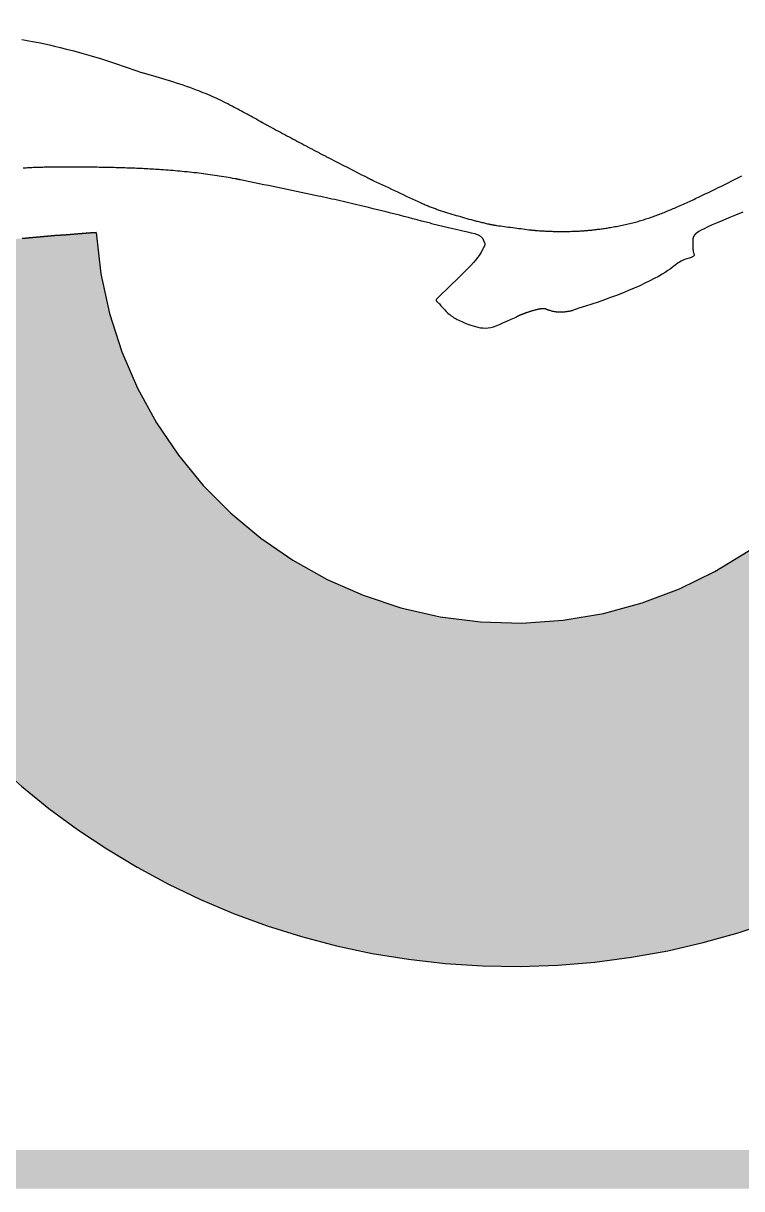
# Model space of a CAD drawing. Extents: x -2384 to 29887, y -2542 to 22350.
# Drawn here: x 6107.3 to 6116.9, y 2272.08 to 2287.65 of the extents above; entities that cross this region are included whole.
import ezdxf

# ---------------------------------------------------------------- set-up
doc = ezdxf.new("R2010")
doc.units = 0
doc.header["$LTSCALE"] = 63.5
doc.header["$MEASUREMENT"] = 0
doc.linetypes.add('PHANTOM', pattern=[2.5, 1.25, -0.25, 0.25, -0.25, 0.25, -0.25])
doc.layers.get('0').update_dxf_attribs({"linetype": 'CONTINUOUS'})
doc.layers.add('weld controller', color=1, linetype='PHANTOM')

# ---------------------------------------------------------------- blocks, each defined once
blk = doc.blocks.new('A$C53227E15')
at = {"layer": 'weld controller', "ltscale": 0.5}
h = blk.add_hatch(color=256, dxfattribs=at)
h.paths.add_polyline_path([(-251.4088231269106, 27.64731021690068), (-251.4079806753825, 52.21855713883906), (-223.2969837756377, 52.21759332319016), (-223.2978262271654, 27.64634640125178)], flags=16)
h.paths.add_polyline_path([(-251.9677487614354, 27.12982207296), (-251.9668708233226, 52.73608360829303), (-222.7794587256503, 52.73508288659559), (-222.7803366637636, 27.12882135126301)])
h = blk.add_hatch(color=256, dxfattribs=at)
edge = h.paths.add_edge_path()
edge.add_line((-242.7347371748674, 39.90948002423647), (-242.8122636248204, 39.90554565722141))
edge.add_line((-242.8122636248208, 39.90554565722096), (-242.9803388369419, 39.89403008829413))
edge.add_line((-242.9803388369419, 39.89403008829413), (-243.1355241842034, 39.88160920804285))
edge.add_line((-243.1355241842029, 39.88160920804285), (-243.2861370911392, 39.86904900812351))
edge.add_line((-243.2861370911396, 39.86904900812306), (-243.4342698143296, 39.8564777038664))
edge.add_line((-243.4342698143291, 39.8564777038664), (-243.5804583177105, 39.84386406657813))
edge.add_line((-243.580458317711, 39.84386406657813), (-243.7252385667121, 39.83117686727383))
edge.add_line((-243.7252385667116, 39.83117686727383), (-243.8691465264246, 39.81838487714276))
edge.add_line((-243.8691465264246, 39.81838487714231), (-244.0127181598887, 39.80545686762207))
edge.add_line((-244.0127181598887, 39.80545686762207), (-244.1564894321996, 39.79236160970413))
edge.add_line((-244.1564894322, 39.79236160970459), (-244.3009963084428, 39.77906787467737))
edge.add_line((-244.3009963084423, 39.77906787467737), (-244.4467616426937, 39.76555062643001))
edge.add_line((-244.4467616426941, 39.76555062643001), (-244.5942558483171, 39.75180959968429))
edge.add_line((-244.5942558483171, 39.75180959968429), (-244.7439362284344, 39.73785072186547))
edge.add_line((-244.743936228434, 39.73785072186547), (-244.8962600861651, 39.72367992039972))
edge.add_line((-244.8962600861655, 39.72367992039972), (-245.0516847246345, 39.70930312271685))
edge.add_line((-245.0516847246345, 39.70930312271685), (-245.2106674473257, 39.69472625624849))
edge.add_line((-245.2106674473257, 39.69472625624849), (-245.3736655560124, 39.67995524840171))
edge.add_line((-245.3736655560124, 39.67995524840171), (-245.5411363555791, 39.66499602658405))
edge.add_line((-245.5411363555791, 39.66499602658405), (-245.713410199784, 39.64997532047573))
edge.add_line((-245.713410199784, 39.64997532047573), (-245.8903096501858, 39.63550306837578))
edge.add_line((-245.8903096501858, 39.63550306837578), (-246.0715303192223, 39.62231001085729))
edge.add_line((-246.0715303192223, 39.62231001085729), (-246.2567678199944, 39.61112688845196))
edge.add_line((-246.2567678199944, 39.61112688845196), (-246.4457177652139, 39.60268444171106))
edge.add_line((-246.4457177652139, 39.60268444171152), (-246.638075767743, 39.59771341118267))
edge.add_line((-246.638075767743, 39.59771341118267), (-246.8335374403555, 39.59694453740531))
edge.add_line((-246.8335374403555, 39.59694453740531), (-247.0317983958921, 39.6011085609307))
edge.add_line((-247.0317983958921, 39.6011085609307), (-247.2333543939917, 39.61104368493261))
edge.add_line((-247.2333543939917, 39.61104368493261), (-247.3151379097912, 39.61770028305318))
edge.add_arc((-237.161026686992, 40.27496437414993), 10.17536096708216, 183.7035241503204, 357.3049574420958)
edge.add_line((-226.9969202079583, 39.79651866847735), (-227.2194862130577, 39.78617063172442))
edge.add_line((-227.2194862130582, 39.78617063172487), (-227.4282184703275, 39.78067784507357))
edge.add_line((-227.428218470327, 39.78067784507311), (-227.6046748382309, 39.77989782707391))
edge.add_line((-227.6046748382309, 39.77989782707391), (-227.7582897669836, 39.78239199540167))
edge.add_line((-227.7582897669836, 39.78239199540167), (-227.8984977068926, 39.78672176772216))
edge.add_line((-227.8984977068931, 39.7867217677217), (-228.0331662207122, 39.79169659094441))
edge.add_line((-228.0331662207118, 39.79169659094441), (-228.1638953216852, 39.79711802893507))
edge.add_line((-228.1638953216852, 39.79711802893462), (-228.2907181357664, 39.80303567480587))
edge.add_line((-228.2907181357659, 39.80303567480587), (-228.4136677882107, 39.80949912165033))
edge.add_line((-228.4136677882107, 39.80949912165033), (-228.5327774050884, 39.81655796258019))
edge.add_line((-228.5327774050884, 39.81655796258065), (-228.6480801120156, 39.82426179068989))
edge.add_line((-228.648080112016, 39.82426179068989), (-228.7596090347179, 39.83266019909934))
edge.add_line((-228.7596090347179, 39.83266019909934), (-228.8673972989882, 39.84180278090025))
edge.add_line((-228.8673972989882, 39.84180278090071), (-228.9715607818425, 39.85171432726884))
edge.add_line((-228.9715607818425, 39.85171432726884), (-229.0725463655585, 39.86232042158645))
edge.add_line((-229.0725463655581, 39.86232042158645), (-229.1708836836979, 39.87352184532983))
edge.add_line((-229.1708836836983, 39.87352184532983), (-229.267102369829, 39.88521937993301))
edge.add_line((-229.267102369829, 39.88521937993255), (-229.3617320574181, 39.8973138068759))
edge.add_line((-229.3617320574176, 39.8973138068759), (-229.4553023802796, 39.90970590760116))
edge.add_line((-229.45530238028, 39.90970590760162), (-229.5483429718497, 39.92229646356418))
edge.add_line((-229.5483429718497, 39.92229646356418), (-229.6413834655118, 39.93498625621987))
edge.add_line((-229.6413834655118, 39.93498625621987), (-229.7349203983472, 39.94769811703873))
edge.add_line((-229.7349203983472, 39.94769811703873), (-229.8293179201082, 39.9604430774707))
edge.add_line((-229.8293179201082, 39.96044307747025), (-229.9249070837427, 39.97325421895675))
edge.add_line((-229.9249070837423, 39.97325421895721), (-230.0220189425713, 39.98616462302925))
edge.add_line((-230.0220189425718, 39.98616462302925), (-230.1209845500603, 39.99920737098091))
edge.add_line((-230.1209845500598, 39.99920737098091), (-230.2221349580745, 40.01241554437911))
edge.add_line((-230.222134958075, 40.01241554437956), (-230.3258012213682, 40.02582222481988))
edge.add_line((-230.3258012213682, 40.02582222481988), (-230.432314391659, 40.03946049352635))
edge.add_line((-230.432314391659, 40.03946049352635), (-230.5418841463893, 40.05330554422835))
edge.add_line((-230.5418841463888, 40.05330554422881), (-230.6542346577157, 40.06710101912631))
edge.add_line((-230.6542346577157, 40.06710101912586), (-230.7689687216839, 40.08053267267587))
edge.add_line((-230.7689687216839, 40.08053267267587), (-230.8856891342994, 40.09328625927174))
edge.add_line((-230.8856891342994, 40.09328625927219), (-231.003998691559, 40.10504753332498))
edge.add_line((-231.003998691559, 40.10504753332498), (-231.1235001894406, 40.11550224926077))
edge.add_line((-231.1235001894411, 40.11550224926077), (-231.2437964240044, 40.12433616148428))
edge.add_line((-231.2437964240044, 40.12433616148428), (-231.3644901912567, 40.13123502440931))
edge.add_line((-231.3644901912567, 40.13123502440931), (-231.4855152888781, 40.13573571796042))
edge.add_line((-231.4855152888781, 40.13573571796042), (-231.5770622155724, 40.13651512505021))
edge.add_arc((-237.1610266869934, 40.27496437415084), 5.585680568442172, 183.7516793007172, 358.5796949843318, ccw=False)
for p, q in [((-243.7304930408263, 42.48881473089205), (-243.6822920571567, 42.48153009657017)), ((-243.6822920571567, 42.48153009657017), (-243.6342687293472, 42.47359907904502)), ((-243.6342687293472, 42.47359907904502), (-243.5854756842655, 42.46482920932385)), ((-243.5854756842655, 42.46482920932385), (-243.534827389743, 42.45501321087113)), ((-243.534827389743, 42.45501321087113), (-243.4812383136059, 42.44394380714903)), ((-243.4812383136059, 42.44394380714903), (-243.423622923684, 42.43141372163109)), ((-243.423622923684, 42.43141372163109), (-243.3608956878088, 42.41721567777313)), ((-243.3608956878088, 42.41721567777313), (-243.2919710738051, 42.40114239904142)), ((-243.2919710738051, 42.40114239904142), (-243.2157635495059, 42.38298660890359)), ((-243.2157635495059, 42.38298660890359), (-243.1309996649425, 42.36235701645001)), ((-243.1309996649425, 42.36235701645001), (-243.0356542989566, 42.33812627326733)), ((-243.0356542989566, 42.33812627326733), (-242.9275144125922, 42.30898301657271)), ((-242.9275144125922, 42.30898301657271), (-242.8043669668978, 42.27361588357917)), ((-242.8043669668978, 42.27361588357917), (-242.6639989229152, 42.23071351150202)), ((-242.6639989229152, 42.23071351150202), (-242.5041972416921, 42.17896453755566)), ((-242.5041972416921, 42.17896453755566), (-242.3227488842704, 42.11705759895631)), ((-242.3227488842704, 42.11705759895631), (-242.1174408116976, 42.04368133291928)), ((-234.4397599839449, 40.04047074826849), (-234.5062893609329, 40.01132097602795)), ((-234.3648627616426, 40.07231990589389), (-234.4397599839449, 40.04047074826849)), ((-234.2822988588878, 40.10663880382708), (-234.3648627616426, 40.07231990589389)), ((-234.1927694405231, 40.14319779699554), (-234.2822988588878, 40.10663880382708)), ((-234.0969756714057, 40.18176724032492), (-234.1927694405231, 40.14319779699554)), ((-243.1355241842029, 39.88160920804285), (-243.2861370911396, 39.86904900812306)), ((-243.2861370911596, 39.86904900814125), (-243.1355241842402, 39.88160920803966)), ((-242.9803388369419, 39.89403008829413), (-243.1355241842029, 39.88160920804285)), ((-243.1355241842402, 39.88160920803966), (-242.9803388369196, 39.89403008829777)), ((-242.8122636248208, 39.90554565722096), (-242.9803388369419, 39.89403008829413)), ((-242.9803388369196, 39.89403008829777), (-242.8122636248449, 39.90554565722096)), ((-242.7347371748674, 39.90948002423647), (-242.8122636248208, 39.90554565722096)), ((-242.8122636248449, 39.90554565722096), (-242.7347371748674, 39.90948002423647)), ((-238.2691801382607, 40.03362362076768), (-238.2538584543863, 40.02995769142399)), ((-238.2538584543863, 40.02995769142399), (-238.0848139725549, 39.98974612082884)), ((-238.0848139725549, 39.98974612082884), (-237.9689742387673, 39.96244737419147)), ((-237.9689742387673, 39.96244737419147), (-237.8912695817526, 39.94440394594403)), ((-237.8912695817526, 39.94440394594403), (-237.836630330246, 39.93195833051641)), ((-237.836630330246, 39.93195833051641), (-237.7923544893956, 39.92201086748173)), ((-237.7923544893956, 39.92201086748173), (-237.7552107700039, 39.91369327696475)), ((-237.7552107700039, 39.91369327696475), (-237.7243355592982, 39.90669512423528)), ((-237.7243355592982, 39.90669512423528), (-237.6988652445025, 39.90070597456224)), ((-237.6988652445025, 39.90070597456224), (-237.6779362128414, 39.89541539320862)), ((-237.6779362128414, 39.89541539320862), (-237.6606848515321, 39.89051294544288)), ((-237.6606848515321, 39.89051294544288), (-237.6462475478074, 39.88568819653528)), ((-237.6462475478074, 39.88568819653528), (-237.6337606888837, 39.88063071174929)), ((-237.6337606888837, 39.88063071174929), (-237.6225013621643, 39.87510281230925)), ((-234.7044850879165, 39.9090222768732), (-234.7044267335077, 39.90903366359316)), ((-234.7044267335077, 39.90903366359316), (-234.7040896705935, 39.90909204898071)), ((-234.7040896705935, 39.90909204898071), (-234.7036434790075, 39.9091661394109)), ((-234.7032594680941, 39.90940512046609), (-234.7036434790075, 39.9091661394109)), ((-234.7029677826258, 39.90958383769976), (-234.7032594680941, 39.90940512046609)), ((-234.7027518211885, 39.90970994320514), (-234.7029677826258, 39.90958383769976)), ((-234.7025949823637, 39.90979108907914), (-234.7027518211885, 39.90970994320514)), ((-234.7024806647405, 39.90983492741179), (-234.7025949823637, 39.90979108907914)), ((-234.7023922668964, 39.90984911029909), (-234.7024806647405, 39.90983492741179)), ((-234.702313187423, 39.90984128983473), (-234.7023922668964, 39.90984911029909)), ((-234.7022777193656, 39.90983218417387), (-234.702313187423, 39.90984128983473)), ((-234.6820053365132, 39.92340515774913), (-234.7022777193656, 39.90983218417387)), ((-234.6508217990049, 39.94150413058651), (-234.6820053365132, 39.92340515774913)), ((-234.6117102980088, 39.9619306315094), (-234.6508217990049, 39.94150413058651)), ((-234.5637497277598, 39.98510023423614), (-234.6117102980088, 39.9619306315094)), ((-234.5062893609329, 40.01132097602795), (-234.5637497277598, 39.98510023423614)), ((-243.580458317711, 39.84386406657813), (-243.7252385667116, 39.83117686727383)), ((-243.725238567114, 39.83117686722062), (-243.5804583180102, 39.84386406653084)), ((-243.4342698143291, 39.8564777038664), (-243.580458317711, 39.84386406657813)), ((-243.5804583180102, 39.84386406653084), (-243.4342698142186, 39.85647770390506)), ((-243.2861370911396, 39.86904900812306), (-243.4342698143291, 39.8564777038664)), ((-243.4342698142186, 39.85647770390506), (-243.2861370911596, 39.86904900814125)), ((-237.6225013621643, 39.87510281230925), (-237.6123094557697, 39.86915784326766)), ((-237.6123094557697, 39.86915784326766), (-237.6031655579882, 39.86292190562926)), ((-237.6031655579882, 39.86292190562926), (-237.5950502571191, 39.85652110039746)), ((-237.5950502571191, 39.85652110039746), (-237.5879441414536, 39.85008152857927)), ((-237.5879441414536, 39.85008152857927), (-237.5818277992853, 39.8437292911849)), ((-237.5818277992853, 39.8437292911849), (-237.5766818189104, 39.83759048921502)), ((-237.5766818189104, 39.83759048921502), (-237.5724867886229, 39.83179122367801)), ((-237.5724867886229, 39.83179122367801), (-237.5692006560521, 39.82642849464082)), ((-237.5692006560521, 39.82642849464082), (-237.5666908061617, 39.82148289842144)), ((-237.5666908061617, 39.82148289842144), (-237.564801983257, 39.81690593039775)), ((-237.564801983257, 39.81690593039775), (-237.563378931638, 39.8126490859463)), ((-237.563378931638, 39.8126490859463), (-237.5622663956065, 39.80866386044727)), ((-237.5622663956065, 39.80866386044727), (-237.5613091194637, 39.80490174927627)), ((-237.5613091194637, 39.80490174927627), (-237.5603518475127, 39.80131424781666)), ((-237.5603518475127, 39.80131424781666), (-237.5592393240495, 39.79785285144317)), ((-237.5592393240495, 39.79785285144317), (-237.5578551071885, 39.7944722895686)), ((-237.5578551071885, 39.7944722895686), (-237.5562380102529, 39.79114022774411)), ((-237.5562380102529, 39.79114022774411), (-237.5544656603806, 39.78782756556166)), ((-237.5544656603806, 39.78782756556166), (-237.5526156847041, 39.78450520260412)), ((-237.5526156847041, 39.78450520260412), (-237.5507657103572, 39.78114403846166)), ((-237.5492408834971, 39.72836023025957), (-237.5515973652309, 39.72312382439168)), ((-237.5507657103572, 39.78114403846166), (-237.5489933644744, 39.77771497271897)), ((-237.5474084135835, 39.73303404562648), (-237.5492408834971, 39.72836023025957)), ((-237.5489933644744, 39.77771497271897), (-237.5473762741904, 39.77418890496529)), ((-237.5459932018589, 39.73742657543653), (-237.5474084135835, 39.73303404562648)), ((-237.5473762741904, 39.77418890496529), (-237.5459920666417, 39.77053673478531)), ((-237.5449062870625, 39.74176900667499), (-237.5459932018589, 39.73742657543653)), ((-237.5459920666417, 39.77053673478531), (-237.5449054309929, 39.7667374456305)), ((-237.5441298774767, 39.74609205452316), (-237.5449062870625, 39.74176900667499)), ((-237.5449054309929, 39.7667374456305), (-237.544129304546, 39.76280235641934)), ((-237.5436639737677, 39.75037631619989), (-237.5441298774767, 39.74609205452316)), ((-237.544129304546, 39.76280235641934), (-237.543663686637, 39.75875086992573)), ((-237.5435085765985, 39.75460238892629), (-237.5436639737677, 39.75037631619989)), ((-237.543663686637, 39.75875086992573), (-237.5435085765985, 39.75460238892629)), ((-237.6404067671001, 39.57631404230506), (-237.6649920803111, 39.54514645122617)), ((-237.6206249077941, 39.60343681042832), (-237.6404067671001, 39.57631404230506)), ((-237.6049187183457, 39.62687363615896), (-237.6206249077941, 39.60343681042832)), ((-237.5925604147051, 39.64698340005634), (-237.6049187183457, 39.62687363615896)), ((-237.5828222128207, 39.66412498268301), (-237.5925604147051, 39.64698340005634)), ((-237.5749763286472, 39.67865726459559), (-237.5828222128207, 39.66412498268301)), ((-237.5683984832017, 39.69092619709045), (-237.5749763286472, 39.67865726459559)), ((-237.5628784177761, 39.70122601437333), (-237.5683984832017, 39.69092619709045)), ((-237.5583093787309, 39.70983802138835), (-237.5628784177761, 39.70122601437333)), ((-237.5545846124323, 39.7170435230837), (-237.5583093787309, 39.70983802138835)), ((-237.5515973652309, 39.72312382439168), (-237.5545846124323, 39.7170435230837)), ((-234.8131107941954, 39.56974863374444), (-234.8287826332889, 39.5647050981438)), ((-234.798968161891, 39.57408264267178), (-234.8131107941954, 39.56974863374444)), ((-234.7864296546022, 39.57791003109787), (-234.798968161891, 39.57408264267178)), ((-234.7755318962709, 39.58146135190555), (-234.7864296546022, 39.57791003109787)), ((-234.7663115108426, 39.58496715798083), (-234.7755318962709, 39.58146135190555)), ((-234.7588051222629, 39.58865800221065), (-234.7663115108426, 39.58496715798083)), ((-234.7611007001251, 39.67384981416171), (-234.7601206569834, 39.66398386043284)), ((-234.7601206569834, 39.66398386043284), (-234.7580802078965, 39.65408621224378)), ((-234.7530493544709, 39.59276443747467), (-234.7588051222629, 39.58865800221065)), ((-234.7580802078965, 39.65408621224378), (-234.7553966240844, 39.64431957590023)), ((-234.7553966240844, 39.64431957590023), (-234.7524871767746, 39.63484665771375)), ((-234.7490808314187, 39.59751701666391), (-234.7530493544709, 39.59276443747467)), ((-234.7524871767746, 39.63484665771375), (-234.7497691371909, 39.6258301639873)), ((-234.7497691371909, 39.6258301639873), (-234.7476597765572, 39.6174328010311)), ((-234.7469361770459, 39.60314629266122), (-234.7490808314187, 39.59751701666391)), ((-234.7476597765572, 39.6174328010311), (-234.7465763661003, 39.60981727515491)), ((-234.7465763661003, 39.60981727515491), (-234.7469361770459, 39.60314629266122)), ((-237.7744034394286, 39.42411249264842), (-237.8223783976409, 39.37546271014526)), ((-237.7314842046494, 39.46924127796001), (-237.7744034394286, 39.42411249264842)), ((-237.6951086314784, 39.50957515662958), (-237.7314842046494, 39.46924127796001)), ((-237.6649920803111, 39.54514645122617), (-237.6951086314784, 39.50957515662958)), ((-235.0675767602129, 39.42198947363022), (-235.0978997323073, 39.40063820326486)), ((-235.0414620947504, 39.44148614285996), (-235.0675767602129, 39.42198947363022)), ((-235.0186013514212, 39.45924822035795), (-235.0414620947504, 39.44148614285996)), ((-234.9980401457324, 39.4753957155317), (-235.0186013514212, 39.45924822035795)), ((-234.9788240931889, 39.49004863778555), (-234.9980401457324, 39.4753957155317)), ((-234.9599988092978, 39.50332699652608), (-234.9788240931889, 39.49004863778555)), ((-234.940813371913, 39.51534157835749), (-234.9599988092978, 39.50332699652608)), ((-234.9213307083019, 39.52616627867428), (-234.940813371913, 39.51534157835749)), ((-234.9018172080723, 39.53586577006263), (-234.9213307083019, 39.52616627867428)), ((-234.8825392608428, 39.54450472511462), (-234.9018172080723, 39.53586577006263)), ((-234.8637632562259, 39.55214781641826), (-234.8825392608428, 39.54450472511462)), ((-234.8457555838377, 39.5588597165638), (-234.8637632562259, 39.55214781641826)), ((-234.8287826332889, 39.5647050981438), (-234.8457555838377, 39.5588597165638)), ((-237.9257711538926, 39.27400202331637), (-237.9773267866917, 39.22439205387445)), ((-237.873477996669, 39.32489239788674), (-237.9257711538926, 39.27400202331637)), ((-237.8223783976409, 39.37546271014526), (-237.873477996669, 39.32489239788674)), ((-235.3386139663062, 39.26413679811185), (-235.4040488051951, 39.23225434705955)), ((-235.2781612855401, 39.29496078688589), (-235.3386139663062, 39.26413679811185)), ((-235.2233871968901, 39.32434092435869), (-235.2781612855401, 39.29496078688589)), ((-235.174988134358, 39.35189182149861), (-235.2233871968901, 39.32434092435869)), ((-235.133385395523, 39.37731232235819), (-235.174988134358, 39.35189182149861)), ((-235.0978997323073, 39.40063820326486), (-235.133385395523, 39.37731232235819)), ((-238.0705011485379, 39.13541520014269), (-238.1082577123489, 39.09924925073801)), ((-238.0262138124463, 39.17766295700267), (-238.0705011485379, 39.13541520014269)), ((-237.9773267866917, 39.22439205387445), (-238.0262138124463, 39.17766295700267)), ((-235.7016810620039, 39.10184770057958), (-235.7816748723162, 39.07038131750414)), ((-235.6232819306065, 39.13411011048947), (-235.7016810620039, 39.10184770057958)), ((-235.5470792213428, 39.16685561422128), (-235.6232819306065, 39.13411011048947)), ((-235.4737693682055, 39.19969882275427), (-235.5470792213428, 39.16685561422128)), ((-235.4040488051951, 39.23225434705955), (-235.4737693682055, 39.19969882275427)), ((-238.1923429230319, 39.01170766301266), (-238.194662277715, 39.00636290676675)), ((-238.194662277715, 39.00636290676675), (-238.1944586196323, 39.0027640999333)), ((-238.1944586196323, 39.0027640999333), (-238.1927217558091, 38.99992185492783)), ((-238.1927217558091, 38.99992185492783), (-238.1902619711705, 38.99698258108128)), ((-238.186510748561, 39.01978775625048), (-238.1923429230319, 39.01170766301266)), ((-238.1902619711705, 38.99698258108128), (-238.1871714622798, 38.99363587533298)), ((-238.1871714622798, 38.99363587533298), (-238.1833629035918, 38.98970713153903)), ((-238.1761759472811, 39.03159257406151), (-238.186510748561, 39.01978775625048)), ((-238.1833629035918, 38.98970713153903), (-238.1787489695735, 38.98502174354962)), ((-238.1787489695735, 38.98502174354962), (-238.1732423346875, 38.97940510521494)), ((-238.1603487121656, 39.04811150402611), (-238.1761759472811, 39.03159257406151)), ((-238.1732423346875, 38.97940510521494), (-238.1667556733955, 38.97268261038425)), ((-238.1667556733955, 38.97268261038425), (-238.1592016601612, 38.96467965291549)), ((-238.1380392361953, 39.07033393372467), (-238.1603487121656, 39.04811150402611)), ((-238.1592016601612, 38.96467965291549), (-238.1504929694474, 38.95522162665384)), ((-238.1504929694474, 38.95522162665384), (-238.1405827041972, 38.94421314501733)), ((-238.1082577123489, 39.09924925073801), (-238.1380392361953, 39.07033393372467)), ((-236.1140842086265, 38.95221367184286), (-236.1996536199022, 38.92434949662584)), ((-236.0293733389158, 38.98069959444638), (-236.1140842086265, 38.95221367184286)), ((-235.9456493000844, 39.00985661152845), (-236.0293733389158, 38.98069959444638)), ((-235.8630403814459, 39.03973407018429), (-235.9456493000844, 39.00985661152845)), ((-235.7816748723162, 39.07038131750414), (-235.8630403814459, 39.03973407018429)), ((-238.1405827041972, 38.94421314501733), (-238.1295856812849, 38.93187569968222)), ((-238.1295856812849, 38.93187569968222), (-238.1176571460664, 38.91851000189035)), ((-238.1176571460664, 38.91851000189035), (-238.1049523438951, 38.90441676288356)), ((-238.1049523438951, 38.90441676288356), (-238.0916265201286, 38.88989669389957)), ((-238.0916265201286, 38.88989669389957), (-238.0778349201219, 38.87525050618569)), ((-238.0778349201219, 38.87525050618569), (-238.0637327892259, 38.86077891097875)), ((-238.0637327892259, 38.86077891097875), (-238.0494753728017, 38.84678261951876)), ((-238.0494753728017, 38.84678261951876), (-238.0351774873898, 38.83350090717977)), ((-238.0351774873898, 38.83350090717977), (-238.0207922343038, 38.82092730585418)), ((-238.0207922343038, 38.82092730585418), (-238.006232286044, 38.80899391156026)), ((-238.006232286044, 38.80899391156026), (-237.9914103151114, 38.79763282032354)), ((-237.9914103151114, 38.79763282032354), (-237.9762389940024, 38.78677612816455)), ((-236.2859532834309, 38.89705772169827), (-236.3728549098992, 38.87028899997404)), ((-236.1996536199022, 38.92434949662584), (-236.2859532834309, 38.89705772169827)), ((-237.9762389940024, 38.78677612816455), (-237.9606309952228, 38.77635593110244)), ((-237.9606309952228, 38.77635593110244), (-237.9444989912672, 38.76630432516367)), ((-237.9444989912672, 38.76630432516367), (-237.9277556546422, 38.75655340636604)), ((-237.9277556546422, 38.75655340636604), (-237.9103039533043, 38.74703527040219)), ((-237.9103039533043, 38.74703527040219), (-237.8920080370617, 38.73768201162784)), ((-237.8920080370617, 38.73768201162784), (-237.8727223511778, 38.72842572406807)), ((-237.8727223511778, 38.72842572406807), (-237.8523013409181, 38.719198501748)), ((-237.8523013409181, 38.719198501748), (-237.8305994515513, 38.70993243869725)), ((-237.8305994515513, 38.70993243869725), (-237.8074711283371, 38.7005596289373)), ((-237.8074711283371, 38.7005596289373), (-237.782770816546, 38.69101216649187)), ((-237.782770816546, 38.69101216649187), (-237.756352961439, 38.68122214539017)), ((-237.756352961439, 38.68122214539017), (-237.7281358875648, 38.67121947189753)), ((-237.7281358875648, 38.67121947189753), (-237.6982934365869, 38.66142530123716)), ((-237.6982934365869, 38.66142530123716), (-237.6670633294461, 38.65235860087751)), ((-237.6670633294461, 38.65235860087751), (-237.634683287085, 38.64453833828429)), ((-237.634683287085, 38.64453833828429), (-237.6013910304446, 38.63848348092597)), ((-237.6013910304446, 38.63848348092597), (-237.5674242804716, 38.63471299626508)), ((-237.5674242804716, 38.63471299626508), (-237.533020758106, 38.63374585176916)), ((-237.533020758106, 38.63374585176916), (-237.4984181842901, 38.63610101490258)), ((-237.4984181842901, 38.63610101490258), (-237.4636246320879, 38.64218427713558)), ((-237.4636246320879, 38.64218427713558), (-237.4277295830316, 38.65194872594429)), ((-237.4277295830316, 38.65194872594429), (-237.3895928707843, 38.66523427280072)), ((-237.3895928707843, 38.66523427280072), (-237.3480743290029, 38.68188082917732)), ((-237.3480743290029, 38.68188082917732), (-237.3020337913376, 38.70172830655201)), ((-237.3020337913376, 38.70172830655201), (-237.2503310914517, 38.72461661640045)), ((-237.2503310914517, 38.72461661640045), (-237.1918260630009, 38.75038567019874)), ((-237.1918260630009, 38.75038567019874), (-237.1253785396393, 38.77887537942115)), ((-237.1613755601447, 30.09960341304668), (-237.1613755601447, 30.09960341304668))]:
    blk.add_line(p, q, dxfattribs=at)
for points in [[(-234.7044851504097, 39.90902149957265, 0.2029225120621373), (-234.7044851596961, 39.90902134592625, 0.2934043282267657), (-234.7044850719649, 39.90902127784284, 0.07047125554695198), (-234.7044849649801, 39.9090212833612, 0.08783640710888511), (-234.7044848845499, 39.90902131432313, 0.008820119177993496), (-234.7044847252469, 39.90902141427205, 0.007798816538425002), (-234.7044845489409, 39.90902153323213, 0.008623541654763324), (-234.7044843201156, 39.90902169881792, -0.006617265820141056), (-234.7044840912904, 39.90902186440371, -0.03372908189542068), (-234.7044838927823, 39.90902198495132, -0.05332394874882728), (-234.7044837556828, 39.90902203840596, -0.5800850103452149), (-234.704483702546, 39.90902198519689, -0.1406728496509787), (-234.7044838254269, 39.90902178300121, -0.118967864527188), (-234.7044838930419, 39.90902174532403, -0.09759072833963858), (-234.7044839866917, 39.90902173809991)], [(-234.7044850927141, 39.90902081301238, 0.06480365312820083), (-234.7044848607065, 39.90902086550022, 0.08645662446569621), (-234.7044847058651, 39.90902095506317, 0.07161809335481077), (-234.7044845838236, 39.90902109118269, -0.3834940534614037), (-234.7044844617822, 39.90902122730176, -0.5187949327337131), (-234.7044844025741, 39.9090211599505, -0.09183609965843147), (-234.7044845664, 39.90902079227135, -0.1021180509353706), (-234.7044848017649, 39.90902056634241, 0.05133821066447328), (-234.7044850371294, 39.90902034041346, 0.02056720806224226), (-234.7044852009658, 39.90902013024106, 0.1317188253489425), (-234.7044852158351, 39.90902009062575, 0.3794340490938168), (-234.7044851963815, 39.90902006384067, 0.082956047231102), (-234.7044850632901, 39.90902005694034, 0.1176956928013283), (-234.7044848933915, 39.90902011858225, 0.3437176113971234), (-234.7044848715132, 39.90902018323413, 0.1932204966826328), (-234.70448490533, 39.90902022198043, 0.1349608615055239), (-234.7044849761146, 39.90902023656417), (-234.7044849761146, 39.90902023656417)], [(-234.7044814457404, 39.90902075848453, 0.01413315900383268), (-234.704481342591, 39.90902088089297, 0.01686749200038069), (-234.7044812626773, 39.90902098862534, 0.006550375373412514), (-234.7044812278073, 39.90902104054749, -0.01332772490710579), (-234.7044811929381, 39.90902109246963, -0.7763022814530591), (-234.7044811419164, 39.90902107282682, -0.08151205058866973), (-234.7044812321756, 39.9090207584768, -0.1229230632935374), (-234.7044813346038, 39.90902063358362, 0.142097385607929), (-234.704481437032, 39.90902050868999, 0.02158968022172183), (-234.7044814996211, 39.90902034311921, 0.2014654650026647), (-234.7044814980572, 39.90902032345184, 1.67667869813357), (-234.7044813563998, 39.90902053114087, -0.04048524977085492), (-234.7044812147424, 39.90902073882989, -0.02304972035247666), (-234.7044810359612, 39.90902094037938, -0.1097286474133128), (-234.7044809880945, 39.90902097177559, -0.01799255391641472), (-234.704480949652, 39.90902098476954, -0.005001432573611192), (-234.7044808093956, 39.90902102509654, -0.007749696498495331), (-234.7044806518234, 39.909021066082, -0.3481021260429321), (-234.7044806481308, 39.90902106438398, -0.4160936569221727), (-234.7044806851818, 39.90902095211868, 0.009418977185694365), (-234.7044807222328, 39.90902083985293, 0.003622493701066045), (-234.7044807505658, 39.90902074583028, -0.01265043263005698), (-234.7044807788989, 39.90902065180808, -0.1915196914658296), (-234.7044808704304, 39.90902054235085, 7.207213019899299), (-234.704480961962, 39.90902043289361, 0.002620890097499869), (-234.704480862747, 39.90902050133263, 0.001205250727815413), (-234.7044806481454, 39.90902065180353, 0.001615437564827392), (-234.7044804553739, 39.90902078859563, 0.00246877417822309), (-234.7044803299696, 39.9090208791331, 0.1722223356231322), (-234.7044802820237, 39.90902094929788, -0.2029086824017503), (-234.7044802340783, 39.90902101946313, -0.170146281510185), (-234.7044800194294, 39.90902107060674, -0.6131477089868159), (-234.704479990005, 39.90902099419463, -0.2822396506382521), (-234.7044801272982, 39.90902095350293, 0.09017683288790568), (-234.7044802645914, 39.90902091281077, 0.08245657992436792), (-234.7044803513218, 39.90902084923482, 0.06394263743145727), (-234.7044804345774, 39.90902073880306, 0.1744060537854146), (-234.7044804568291, 39.90902061142606, 0.1178304925314539), (-234.7044803822864, 39.90902043848746, 0.2297853380667339), (-234.7044801350012, 39.90902031052792, 0.2984420204794391), (-234.7044799464402, 39.90902042724565, 0.119913343266838), (-234.7044799202849, 39.90902055775496, -0.1438833110812082), (-234.7044798941297, 39.90902068826426, -0.07067370786841172), (-234.7044798091356, 39.9090208061416, 0.1861484747146533), (-234.7044797241415, 39.90902092401893, 0.0494792516265421), (-234.7044796870864, 39.90902115697145, -0.02244698008821036), (-234.7044796500313, 39.90902138992396, -0.006289268348216906), (-234.7044795956535, 39.90902163868395, -0.01218074619444561), (-234.704479562849, 39.90902176601503, -0.06628896768281019), (-234.7044794447979, 39.90902203845235, -0.7724109516255065), (-234.7044794059357, 39.90902202703001, -0.003481776335654424), (-234.7044794073117, 39.90902199026914, -0.002081094549702481), (-234.7044794102976, 39.90902192879685, -0.004721534918145144), (-234.7044794268627, 39.90902166256546, -0.01271051555809977), (-234.704479436461, 39.90902156393031, -0.122673819957964), (-234.7044794844078, 39.90902143903486, 0.08443283955639969), (-234.7044795323554, 39.90902131413986, 0.004695930768836605), (-234.70447956505, 39.90902114293385, -0.004283510329110184), (-234.7044795977445, 39.90902097172784, -0.0009828799891520787), (-234.7044796334339, 39.90902079496391, -0.001716681038186267), (-234.7044796544137, 39.90902069386948, -0.04658837351780683), (-234.70447966967, 39.90902064475313, 0.03192423179246311), (-234.7044796849264, 39.90902059563678, 0.1057771530684968), (-234.7044796853615, 39.90902057926178, 0.03092573445550837), (-234.7044796718537, 39.90902052546971, 0.2690900858283101), (-234.7044795649163, 39.90902042837342, 0.2614369837743594), (-234.7044794234225, 39.90902047213422, 0.03783450592248683), (-234.7044794047451, 39.90902049505348, 0.01602370770762325), (-234.7044793667601, 39.90902055352581, 0.1852990253631311), (-234.7044793166278, 39.90902083278797, -0.5278638107528526), (-234.704479266496, 39.90902111205014, -0.03815570857015579), (-234.7044792428132, 39.90902112057483, -0.02508703128755301), (-234.7044792054771, 39.90902112888807, -2.18087936497855), (-234.7044793297, 39.90902092260194, 0.2337105622257648), (-234.7044794539233, 39.90902071631581, 0.1647489935636573), (-234.7044793651621, 39.9090203593546, 0.4302128929980031), (-234.7044792055044, 39.90902032898657, 0.02502646606560803), (-234.7044789897091, 39.90902050158638, 0.01228901255285385), (-234.7044785778662, 39.90902088468602, 6.040095165214571e-05), (-234.7044784558257, 39.90902100396579, -0.003019476621889366), (-234.7044783337842, 39.90902112324511, -0.9940148409513062), (-234.7044783335286, 39.90902112298363, -0.0003074017918101824), (-234.7044787565696, 39.90902070506536, -0.01375103348908328), (-234.7044788997018, 39.90902057140511, -0.004479247699217045), (-234.7044793536975, 39.90902017743156, -0.04565781950124054), (-234.7044798063293, 39.90901985802202, -0.07867683412912149), (-234.7044801077268, 39.90901974242342, -0.05860039980712808), (-234.7044804903881, 39.90901970706363, -0.01712739244179306), (-234.7044817988094, 39.90901978458123, -0.00212807611714897), (-234.7044825135058, 39.90901985461824, -0.005048374327650033), (-234.704482814328, 39.90901988846281, -0.04373241086823014), (-234.7044832763222, 39.90901998671234, 0.1131621725802136), (-234.704483738316, 39.90902008496187, 0.03559559911378962), (-234.7044838243478, 39.90902007745945, 0.007773099650930696), (-234.704484213391, 39.90902000919777, 0.02579766703898125), (-234.7044845635428, 39.90901992320505, 0.02724774315865962), (-234.7044848846017, 39.90901980714034, 0.2151555903748157), (-234.7044851178339, 39.90901955455183, 0.2026608060456653), (-234.7044850894708, 39.90901919248654, 0.1807768380320043), (-234.704484890101, 39.90901901225561, 0.1547358789983869), (-234.7044845795372, 39.90901899038863, 0.117469127905914), (-234.7044843232534, 39.90901912076788, 0.2130192625767558), (-234.7044842526429, 39.9090192682379, 0.197150934571817), (-234.7044843178633, 39.90901944019743, 0.1803708006096917), (-234.7044844967077, 39.90901952926652)], [(-234.7044841610509, 39.90902113467155, -0.2734180073354573), (-234.7044841011502, 39.9090212058959, -0.2982296685579374), (-234.7044840172202, 39.9090211851867, -0.1709246362556755), (-234.70448399, 39.90902112266895, -0.19237350112735), (-234.7044840085073, 39.90902106449948, -0.1396908246368576), (-234.7044840673479, 39.9090210238046, 4.173323977449974), (-234.7044841261886, 39.90902098311017, 0.03498265971107364), (-234.7044840694166, 39.90902099489267, 0.01269855981027024), (-234.7044839169803, 39.9090210420427, 0.06234296044662432), (-234.704483786224, 39.90902110518846, -0.06742172492346665), (-234.7044836554678, 39.90902116833422, -0.1260566619413629), (-234.7044835434863, 39.90902117556334, -0.1839394192532441), (-234.7044834767721, 39.9090211346479, -0.2315447166820709), (-234.7044834599292, 39.90902105231044, -0.1814109772667211), (-234.7044835203624, 39.90902096624905, -0.05573471568165372), (-234.7044836075333, 39.90902091994212, 0.05799697193245069), (-234.7044836947043, 39.90902087363474, 0.008304373896206287), (-234.7044837640124, 39.90902082407274, 0.03037045286544762), (-234.7044837818758, 39.90902080908472, 0.7698581811361612), (-234.7044837754838, 39.90902079739044, 0.01787881631897981), (-234.7044834288372, 39.90902089607926, 0.05523082005199503), (-234.7044833198738, 39.90902094519242, -0.117026661386421), (-234.7044832109104, 39.90902099430514, -0.4768364488867188), (-234.7044831506914, 39.90902094364264, -0.1599432145605997), (-234.7044832152769, 39.90902075854501, -0.06387164607590039), (-234.7044832781635, 39.90902069503818, -0.06038418340064201), (-234.7044833591103, 39.9090206462829, -0.1406114785761513), (-234.7044834571761, 39.90902063225303, 0.4124747428853398), (-234.7044835552424, 39.90902061822317, 0.3615512216321266), (-234.704483552649, 39.90902056377627, 0.1594619777018163), (-234.7044834550015, 39.90902050875957, 0.1387338251193125), (-234.7044833007189, 39.90902052095453, 0.4527728107582321), (-234.7044832806605, 39.90902057330686, 0.20715436527269), (-234.7044833309178, 39.90902061376892, 0.1837591087510511), (-234.7044834026965, 39.90902060699091)], [(-234.7044830235072, 39.90902068275818, -0.4310453202682274), (-234.7044829471506, 39.9090207218851, -0.5974854695990035), (-234.704482936339, 39.90902065188175, -0.07919092895199434), (-234.7044829634956, 39.90902063743715, -0.06222723693909175), (-234.7044830017167, 39.90902062943087, -0.06837409234840197), (-234.70448306448, 39.9090206328442, -0.1573690231653317), (-234.7044830888854, 39.9090206462738, -0.5326479243200504), (-234.7044830820514, 39.90902067637126, -0.2294822955957618), (-234.7044830235077, 39.90902067153138)], [(-234.7044824656023, 39.90902131985376, -0.1051130657628392), (-234.7044825519756, 39.90902130445647, -0.1070187386187328), (-234.7044826355818, 39.90902132547262, -0.09366283595243484), (-234.7044827244808, 39.90902139253376, -0.2140396914511934), (-234.704482740181, 39.90902144055008, -0.2535521350426783), (-234.7044827060727, 39.90902149015665, -0.06915169553383921), (-234.7044825091784, 39.90902155842241, -0.05689918065228671), (-234.7044823348533, 39.90902157274604, -0.1063594138588733), (-234.7044822433127, 39.90902154999321, -0.1172840632894155), (-234.7044821699205, 39.90902148953865, -0.2033578931889683), (-234.7044821561467, 39.90902143491667, -0.2748841125059453), (-234.704482228065, 39.90902134791213, 0.1697845156107679), (-234.7044822999824, 39.90902126090805, 0.006223691187011879), (-234.7044823317119, 39.90902117176074, 0.002574982570427795), (-234.7044824045961, 39.90902095498404, 0.02049066573135246), (-234.7044824743398, 39.90902071080609, -0.03772093129390113), (-234.7044825440835, 39.90902046662814, -0.2640840397233125), (-234.7044828334178, 39.9090202225334, -0.4893993963039543), (-234.7044830104423, 39.90902037963724, -0.1627539704146293), (-234.7044829474016, 39.90902053387845, -0.1717119572038139), (-234.7044828099451, 39.9090206125843, -0.08772572772406688), (-234.7044827314285, 39.90902061296947, -0.05599762618787038), (-234.7044826138153, 39.90902057889753, -0.1669732209664329), (-234.7044824917821, 39.90902047083637, 0.4006859885025014), (-234.7044823697488, 39.90902036277521, 0.02773478596813964), (-234.7044823034394, 39.90902036895341, 0.01023574497485956), (-234.7044821256732, 39.90902039925368, 0.01770314935010708), (-234.7044819081116, 39.90902044897985, 0.03423459582382576), (-234.7044817987853, 39.90902048624912, 0.3021665505790425), (-234.7044817200253, 39.90902060466669, 0.2623051096074731), (-234.7044817987767, 39.90902074446285, 0.09656655131687676), (-234.7044818617351, 39.90902076760131, 0.109743528671533), (-234.7044819208131, 39.90902076411385, 0.1646255601198007), (-234.7044819966291, 39.90902071181063, 0.1636714200764039), (-234.7044820254209, 39.90902062378382)], [(-234.7044812713843, 39.90902127209938, -0.4154829703699642), (-234.7044812437971, 39.90902139282389, -0.4154829706389241), (-234.7044811231935, 39.90902136471459, -0.0678404534165196), (-234.7044811135956, 39.90902134315184, -0.06784045563758252), (-234.7044811101196, 39.90902131980738)], [(-234.7044794233516, 39.90902255468518, -0.088603713307869), (-234.704479419865, 39.90902249738383, -0.08860371443054461), (-234.7044794364306, 39.90902244241852, -0.09218310911160248), (-234.7044794727103, 39.90902239502202, -0.09218310944116848), (-234.7044795236025, 39.90902236383454)], [(-234.7044791400594, 39.9090223217213, -0.2609693682309466), (-234.7044790316609, 39.90902252295746, -0.2623425386715463), (-234.70447880445, 39.9090225350169, -0.2878485723067292), (-234.7044787151708, 39.90902238944955, -0.1600299010746607), (-234.7044788088233, 39.90902211401635, -0.2106239705548102), (-234.7044790587624, 39.90902197404876, -0.2932219134092759), (-234.7044792490296, 39.9090220719313, -0.136509327142983), (-234.7044792815091, 39.90902219711415, -0.1358371078225951), (-234.7044792446623, 39.90902232172493)], [(-234.7044784339814, 39.90902251816442, 0.116618016402328), (-234.7044785580383, 39.90902247171607, 0.117262006883019), (-234.7044786475508, 39.90902237503133, 0.1586490250798831), (-234.7044786891329, 39.90902216859286, 0.2230551263417049), (-234.7044786083361, 39.90902203822952, 0.2088168955467391), (-234.7044784682676, 39.90902201486006, 0.174895931916474), (-234.7044783293923, 39.90902210838658, 0.2167261873244438), (-234.7044782918592, 39.90902228893037, 0.2156498693108607), (-234.7044784034747, 39.90902243676965)]]:
    blk.add_lwpolyline(points, format="xyb", dxfattribs=at)
for points in [[(-234.7044787565064, 39.90902254904859), (-234.7044789265201, 39.90902156391257)], [(-234.7044782814364, 39.90902247886561), (-234.7044784383761, 39.90902144601569)]]:
    blk.add_lwpolyline(points, dxfattribs=at)
for centre, radius, start, end in [((-244.1336628510758, 34.44776740386988), 7.858947749514559, 69.61988797786819, 75.13448279610658), ((-242.7073957389903, 38.28696248909137), 3.763382247974509, 61.64748194601031, 69.61988797786819), ((-380.8242043616528, -217.6614778412104), 294.599860241405, 61.55919399711146, 61.64748194612678), ((-230.6712577894009, 59.56848551508801), 20.68153779353159, 241.5591939926344, 241.8924107666868), ((179.4099921080128, 827.3376406124271), 891.1044850073025, 241.8924107671297, 241.9255486177179), ((-193.3698099958019, 128.4332228268172), 98.99832668204265, 241.9255486148043, 242.0249688467491), ((-233.6589953134862, 52.58055938406369), 13.10976513324056, 242.0249688475538, 242.7628888537177), ((-162.8728617199695, 190.09631734389), 167.774759221705, 242.7628888534496, 242.9691610348683), ((-243.3479224280613, 35.46284783087231), 5.319793275736807, 90.68085838096198, 93.89512812617099), ((-243.0755814782838, 12.54581698526954), 28.23844228415863, 89.28589404129156, 90.68085838101408), ((-242.9506432652938, 22.56962585414294), 18.21385482148616, 87.85374801134796, 89.2858940411613), ((-242.7923274588229, 26.79400607490334), 13.98650906508886, 86.21942840615381, 87.85374801132193), ((-242.4697755413072, 31.67528779766371), 9.094581940074901, 83.0169781461695, 86.21942840636349), ((-242.3912057043754, 32.31675915793903), 8.448316727233449, 79.69426388484924, 83.01697814643128), ((-245.4762150300357, 62.93648533890473), 25.0016697771294, 295.6137228980777, 297.0378157678625), ((-241.4075626258227, 37.72631884130396), 2.950054304078991, 78.27292353621597, 79.69426388281009), ((-357.4818496834732, -521.4443478381318), 574.041180649662, 78.17103379013221, 78.27292353770814), ((-237.5906386123224, 43.64934018441636), 3.368362439576117, 242.9691610339825, 244.7203133165418), ((-172.1972641262073, 182.1171316848408), 156.5010588492141, 244.7203133172061, 244.9772097907004), ((-243.8210172973963, 21.24861316327224), 19.57347668561017, 76.3870357059636, 78.17103379015771), ((-238.3930038219241, 48.16176541687628), 8.616791694180307, 293.2463918711302, 295.6137228984742), ((-250.9970023210044, -8.384015065533276), 50.06261273118629, 75.27155791059621, 76.38703570580553), ((-237.5482172493821, 42.1169759876293), 1.999309120122463, 244.9772097904911, 251.5630867297433), ((-235.4886463875882, 48.29498249982498), 8.511574209895807, 251.5630867301305, 254.7536373624915), ((-237.401710056984, 45.85406601127897), 6.105190636089517, 290.4338766321469, 293.2463918707094), ((-237.161026686992, 40.27496437414993), 5.585680568442897, 183.7516793007267, 358.5796949843345), ((-237.1610266869934, 40.27496437415039), 5.585680568442088, 183.7516793007007, 358.5796949843345), ((-237.1610266869934, 40.27496437415039), 5.58568056844205, 183.7516793007007, 358.5796949843345), ((-236.0890642596023, 46.205564138932), 6.337873314349705, 255.0233199455333, 257.1969825445958), ((-236.4454472834186, 43.49407577047805), 3.563517697088999, 279.3915786532885, 284.6058247313017), ((-236.2662579436337, 42.8064438866104), 2.852921871598864, 284.6058247314913, 290.4338766322049), ((-237.2087430240726, 41.2784807347889), 1.285167959098104, 257.1969825449122, 262.0251956147472), ((-233.3061978429578, 69.13541187326928), 29.41412939290648, 262.0251956147472, 262.8755317789572), ((-236.6536074331548, 42.35405346780999), 2.424384877513115, 262.8755317779327, 265.8377172559747), ((-236.5178171363432, 44.21998142385701), 4.295247283428091, 265.8377172573595, 269.1558246785391), ((-236.5123422693769, 44.59154413132183), 4.666850323979276, 269.1558246777055, 272.3390527615646), ((-236.4482644838399, 43.02281215818402), 3.096810207885376, 272.3390527623206, 276.1992653309449), ((-236.6027774045833, 44.44529764510435), 4.527662821950049, 276.1992653305794, 279.3915786534727), ((-234.6719038207948, 39.83070491222043), 0.08266978676128699, 131.7630706495341, 146.195903252278), ((-234.6248067482043, 39.77796132549338), 0.1533806076264084, 121.2974568045097, 131.7630706427248), ((-237.161026686992, 40.27496437414993), 10.1753609670821, 183.7035241503397, 357.3049574421052), ((-237.161026686992, 40.27496437414993), 10.17536096708207, 183.7035241503397, 357.3049574421052), ((-237.161026686992, 40.27496437415039), 10.17536096708213, 183.7035241503397, 357.3049574421052), ((-234.2251911366657, 39.7503506772), 0.5401354676403787, 177.6039067102889, 182.1695613822777), ((-233.8447347278498, 39.7647639249908), 0.9208647950117216, 182.1695613848332, 185.6658634570971), ((-232.2204793725232, 39.66646529064428), 2.546601519027218, 176.2924426885229, 177.6039067112016), ((-234.6973314011807, 39.82696419211334), 0.06455480930607689, 168.0484463296849, 176.2924426894363), ((-234.7275709046335, 39.83336507763079), 0.03364528157604397, 151.3253138566986, 168.0484463367702), ((-234.4453400497223, 39.67901022632577), 0.3553278511772622, 146.1959032448131, 151.3253138473412), ((-236.5687011293712, 37.72569328776035), 1.191252390259013, 115.7469957675261, 117.8594571134332), ((-236.9690215517539, 38.55575464505318), 0.2697002770023281, 111.3064733615869, 115.7469957661976), ((-235.5683040619615, 34.96429905950436), 4.124640316637231, 110.5747483008344, 111.3064733632611), ((-236.1331569042704, 36.46907903823512), 2.517337757112986, 109.6381095724277, 110.5747483009503), ((-236.5346230273149, 37.59415830251373), 1.322775745804229, 104.0342790215979, 109.6381095720158), ((-236.7344457425829, 38.39356564881382), 0.498772576601797, 94.90232986322087, 104.0342790214335), ((-236.7548388522118, 38.63132737468322), 0.2601378825426003, 89.99803555295172, 94.90232986322087), ((-236.7548358999084, 38.71743537561679), 0.1740298815584247, 84.00106270870104, 89.99803555243061), ((-236.7421689996172, 38.837974387945), 0.05282714290930752, 67.79820597628607, 84.00106271278966), ((-236.5053269057435, 39.41828628117855), 0.5739551724591875, 247.7982059710267, 252.6989888086414), ((-236.534065827359, 39.32602196210382), 0.4773185842022796, 252.6989888097543, 269.9980355525088), ((-236.5340611837773, 39.46145851721485), 0.6127551393928999, 269.9980355531602, 285.253154255942)]:
    blk.add_arc(centre, radius, start, end, dxfattribs=at)
for points in [[(-234.7044848715173, 39.90902018323368), (-234.7044852009694, 39.90902013024061), (-234.7044848713454, 39.90902014714766)], [(-234.7044848846826, 39.90902020587373), (-234.7044852009694, 39.90902013024061), (-234.7044848715173, 39.90902018323368)], [(-234.7044849053341, 39.90902022197997), (-234.7044852009694, 39.90902013024061), (-234.7044848846826, 39.90902020587373)], [(-234.7044849397421, 39.90902023404851), (-234.7044852009694, 39.90902013024061), (-234.7044849053341, 39.90902022197997)], [(-234.7044851212127, 39.90902023701165), (-234.7044852009694, 39.90902013024061), (-234.7044849397421, 39.90902023404851)], [(-234.7044851963856, 39.90902006384022), (-234.7044851301262, 39.90902005486987), (-234.7044850632938, 39.90902005693988)], [(-234.704485211194, 39.90902007354225), (-234.7044851963856, 39.90902006384022), (-234.7044850632938, 39.90902005693988)], [(-234.7044849747172, 39.90902007776276), (-234.704485211194, 39.90902007354225), (-234.7044850632938, 39.90902005693988)], [(-234.7044852158392, 39.90902009062529), (-234.704485211194, 39.90902007354225), (-234.7044849747172, 39.90902007776276)], [(-234.7044852110134, 39.90902011141225), (-234.7044852158392, 39.90902009062529), (-234.7044849747172, 39.90902007776276)], [(-234.7044848933956, 39.90902011858179), (-234.7044852110134, 39.90902011141225), (-234.7044849747172, 39.90902007776276)], [(-234.7044852009694, 39.90902013024061), (-234.7044852110134, 39.90902011141225), (-234.7044848933956, 39.90902011858179)], [(-234.7044848713454, 39.90902014714766), (-234.7044852009694, 39.90902013024061), (-234.7044848933956, 39.90902011858179)], [(-234.7044847058692, 39.90902095506272), (-234.7044850927182, 39.90902081301192), (-234.7044847794182, 39.90902090358759)], [(-234.7044848607102, 39.90902086549977), (-234.7044850927182, 39.90902081301192), (-234.7044849750137, 39.90902083173842)], [(-234.7044847794182, 39.90902090358759), (-234.7044850927182, 39.90902081301192), (-234.7044848607102, 39.90902086549977)], [(-234.7044850371335, 39.90902034041301), (-234.7044851212127, 39.90902023701165), (-234.7044849397421, 39.90902023404851)], [(-234.7044850283946, 39.90901970593632), (-234.704485117838, 39.90901955455138), (-234.7044843992567, 39.90901950086072)], [(-234.704485117838, 39.90901955455138), (-234.7044851403443, 39.90901937064473), (-234.7044843992567, 39.90901950086072)], [(-234.7044843992567, 39.90901950086072), (-234.7044851403443, 39.90901937064473), (-234.7044843178674, 39.90901944019697)], [(-234.7044842683058, 39.9090193606462), (-234.7044850894745, 39.90901919248563), (-234.7044842526466, 39.90901926823744)], [(-234.7044851403443, 39.90901937064473), (-234.7044850894745, 39.90901919248563), (-234.7044842683058, 39.9090193606462)], [(-234.7044843178674, 39.90901944019697), (-234.7044851403443, 39.90901937064473), (-234.7044842683058, 39.9090193606462)], [(-234.7044842526466, 39.90901926823744), (-234.7044850894745, 39.90901919248563), (-234.7044842722453, 39.90901918698137)], [(-234.7044850894745, 39.90901919248563), (-234.7044850060802, 39.90901908434989), (-234.7044842722453, 39.90901918698137)], [(-234.7044849252507, 39.90902045941903), (-234.7044850371335, 39.90902034041301), (-234.7044849397421, 39.90902023404851)], [(-234.7044848846053, 39.90901980713988), (-234.7044850283946, 39.90901970593632), (-234.7044843992567, 39.90901950086072)], [(-234.7044842722453, 39.90901918698137), (-234.7044850060802, 39.90901908434989), (-234.7044843232579, 39.90901912076743)], [(-234.7044850060802, 39.90901908434989), (-234.704484890105, 39.90901901225516), (-234.7044844437414, 39.90901904052498)], [(-234.7044843232579, 39.90901912076743), (-234.7044850060802, 39.90901908434989), (-234.7044844437414, 39.90901904052498)], [(-234.7044845664041, 39.90902079227089), (-234.7044846725503, 39.90902066728904), (-234.7044849397421, 39.90902023404851)], [(-234.7044846725503, 39.90902066728904), (-234.7044848017686, 39.90902056634195), (-234.7044849397421, 39.90902023404851)], [(-234.7044848017686, 39.90902056634195), (-234.7044849252507, 39.90902045941903), (-234.7044849397421, 39.90902023404851)], [(-234.7044847256575, 39.90901986954623), (-234.7044848846053, 39.90901980713988), (-234.7044843992567, 39.90901950086072)], [(-234.704484890105, 39.90901901225516), (-234.7044847365146, 39.90901897729373), (-234.7044845795408, 39.90901899038772)], [(-234.7044844437414, 39.90901904052498), (-234.704484890105, 39.90901901225516), (-234.7044845795408, 39.90901899038772)], [(-234.7044845635464, 39.9090199232046), (-234.7044847256575, 39.90901986954623), (-234.7044843992567, 39.90901950086072)], [(-234.7044843895801, 39.90901997071751), (-234.7044845635464, 39.9090199232046), (-234.7044843992567, 39.90901950086072)], [(-234.7044838243514, 39.90902007745854), (-234.7044840191388, 39.90902004483996), (-234.7044843992567, 39.90901950086072)], [(-234.7044837814692, 39.90902008274134), (-234.7044838243514, 39.90902007745854), (-234.7044843992567, 39.90901950086072)], [(-234.7044837383201, 39.90902008496096), (-234.7044837814692, 39.90902008274134), (-234.7044843992567, 39.90901950086072)], [(-234.7044842133951, 39.90902000919732), (-234.7044843895801, 39.90901997071751), (-234.7044843992567, 39.90901950086072)], [(-234.7044840191388, 39.90902004483996), (-234.7044842133951, 39.90902000919732), (-234.7044843992567, 39.90901950086072)], [(-234.7044835017641, 39.90902006197666), (-234.7044832763258, 39.90901998671188), (-234.7044795727256, 39.90902000739334)], [(-234.7044832763258, 39.90901998671188), (-234.7044830474774, 39.90901992748513), (-234.7044798063334, 39.90901985802157)], [(-234.7044795727256, 39.90902000739334), (-234.7044832763258, 39.90901998671188), (-234.7044798063334, 39.90901985802157)], [(-234.7044830474774, 39.90901992748513), (-234.7044828143321, 39.90901988846235), (-234.7044798063334, 39.90901985802157)], [(-234.7044828143321, 39.90901988846235), (-234.7044826640063, 39.90901987078087), (-234.7044798063334, 39.90901985802157)], [(-234.7044826640063, 39.90901987078087), (-234.7044825135099, 39.90901985461778), (-234.7044798063334, 39.90901985802157)], [(-234.7044825135099, 39.90901985461778), (-234.7044821562358, 39.90901981883871), (-234.7044799524847, 39.90901978836564)], [(-234.7044798063334, 39.90901985802157), (-234.7044825135099, 39.90901985461778), (-234.7044799524847, 39.90901978836564)], [(-234.7044821562358, 39.90901981883871), (-234.7044817988135, 39.90901978458078), (-234.7044799524847, 39.90901978836564)], [(-234.7044817988135, 39.90901978458078), (-234.7044811452665, 39.90901973461723), (-234.7044801077309, 39.90901974242252)], [(-234.7044799524847, 39.90901978836564), (-234.7044817988135, 39.90901978458078), (-234.7044801077309, 39.90901974242252)], [(-234.7044811452665, 39.90901973461723), (-234.7044804903917, 39.90901970706318), (-234.7044802980254, 39.90901971353105)], [(-234.7044801077309, 39.90901974242252), (-234.7044811452665, 39.90901973461723), (-234.7044802980254, 39.90901971353105)]]:
    blk.add_solid(points, dxfattribs=at)
at = {"layer": 'weld controller', "ltscale": 0.5, "extrusion": (0, 0, -1)}
for points in [[(234.7044844676079, 39.90902096858781), (234.7044850927182, 39.90902081301192), (234.7044847058692, 39.90902095506272)], [(234.7044844676079, 39.90902096858781), (234.7044845664041, 39.90902079227089), (234.7044850927182, 39.90902081301192)], [(234.7044850927182, 39.90902081301192), (234.7044845664041, 39.90902079227089), (234.7044849397421, 39.90902023404851)], [(234.704484639974, 39.9090210187519), (234.7044844676079, 39.90902096858781), (234.7044847058692, 39.90902095506272)], [(234.7044844025781, 39.90902115995004), (234.704484639974, 39.9090210187519), (234.7044845838273, 39.90902109118178)], [(234.7044844025781, 39.90902115995004), (234.7044844676079, 39.90902096858781), (234.704484639974, 39.9090210187519)], [(234.7044845489072, 39.90902118264285), (234.7044844025781, 39.90902115995004), (234.7044845838273, 39.90902109118178)], [(234.7044844617858, 39.90902122730131), (234.7044844147113, 39.90902120898409), (234.7044845489072, 39.90902118264285)], [(234.7044844147113, 39.90902120898409), (234.7044844025781, 39.90902115995004), (234.7044845489072, 39.90902118264285)], [(234.7044835526531, 39.90902056377581), (234.704483278842, 39.90902054258913), (234.7044835082156, 39.90902052848151)], [(234.7044832806641, 39.90902057330641), (234.704483278842, 39.90902054258913), (234.7044835526531, 39.90902056377581)], [(234.7044835637921, 39.90902059053042), (234.7044832806641, 39.90902057330641), (234.7044835526531, 39.90902056377581)], [(234.7044833016021, 39.90902059874315), (234.7044832806641, 39.90902057330641), (234.7044835637921, 39.90902059053042)], [(234.7044835082156, 39.90902052848151), (234.704483300723, 39.90902052095407), (234.7044834550052, 39.90902050875911)], [(234.7044833309214, 39.90902061376846), (234.7044833016021, 39.90902059874315), (234.7044835637921, 39.90902059053042)], [(234.704483300723, 39.90902052095407), (234.7044833770178, 39.90902050415434), (234.7044834550052, 39.90902050875911)], [(234.704483278842, 39.90902054258913), (234.704483300723, 39.90902052095407), (234.7044835082156, 39.90902052848151)], [(234.7044829914776, 39.90902046188739), (234.7044826565239, 39.90902030637562), (234.704483010446, 39.90902037963679)], [(234.7044825440876, 39.90902046662768), (234.7044826565239, 39.90902030637562), (234.7044829914776, 39.90902046188739)], [(234.7044829474057, 39.90902053387799), (234.7044825440876, 39.90902046662768), (234.7044829914776, 39.90902046188739)], [(234.704483010446, 39.90902037963679), (234.7044826565239, 39.90902030637562), (234.7044829603774, 39.90902025776677)], [(234.704482885435, 39.90902058503252), (234.7044825440876, 39.90902046662768), (234.7044829474057, 39.90902053387799)], [(234.7044825046105, 39.9090205874013), (234.7044825440876, 39.90902046662768), (234.704482885435, 39.90902058503252)], [(234.7044828099488, 39.90902061258384), (234.7044825046105, 39.9090205874013), (234.704482885435, 39.90902058503252)], [(234.7044827707073, 39.90902061622), (234.7044825046105, 39.9090205874013), (234.7044828099488, 39.90902061258384)], [(234.7044826565239, 39.90902030637562), (234.7044828334219, 39.90902022253249), (234.7044829603774, 39.90902025776677)], [(234.7044826716719, 39.90902059922564), (234.7044817415185, 39.90902053355831), (234.704482613819, 39.90902057889662)], [(234.7044817200294, 39.90902060466624), (234.7044817415185, 39.90902053355831), (234.7044826716719, 39.90902059922564)], [(234.7044827314321, 39.90902061296902), (234.7044817200294, 39.90902060466624), (234.7044826716719, 39.90902059922564)], [(234.704482613819, 39.90902057889662), (234.7044817415185, 39.90902053355831), (234.7044825437806, 39.90902053505442)], [(234.7044818528148, 39.90902046574274), (234.7044819081157, 39.90902044897939), (234.7044824524182, 39.90902039235652)], [(234.7044824917857, 39.90902047083591), (234.7044818528148, 39.90902046574274), (234.7044824524182, 39.90902039235652)], [(234.7044817987894, 39.90902048624866), (234.7044818528148, 39.90902046574274), (234.7044824917857, 39.90902047083591)], [(234.7044817415185, 39.90902053355831), (234.7044817987894, 39.90902048624866), (234.7044824917857, 39.90902047083591)], [(234.7044825437806, 39.90902053505442), (234.7044817415185, 39.90902053355831), (234.7044824917857, 39.90902047083591)], [(234.7044824524182, 39.90902039235652), (234.7044822144053, 39.90902038319336), (234.7044823697524, 39.90902036277475)], [(234.7044821256773, 39.90902039925322), (234.7044822144053, 39.90902038319336), (234.7044824524182, 39.90902039235652)], [(234.704482016456, 39.90902042219022), (234.7044821256773, 39.90902039925322), (234.7044824524182, 39.90902039235652)], [(234.7044819081157, 39.90902044897939), (234.704482016456, 39.90902042219022), (234.7044824524182, 39.90902039235652)], [(234.7044823034435, 39.90902036895295), (234.7044823365122, 39.90902036494435), (234.7044823697524, 39.90902036277475)], [(234.7044822144053, 39.90902038319336), (234.7044823034435, 39.90902036895295), (234.7044823697524, 39.90902036277475)]]:
    blk.add_solid(points, dxfattribs=at)

msp = doc.modelspace()

# ---------------------------------------------------------------- block references
msp.add_blockref('A$C53227E15', (6351.006363642395, 2244.947456898732))

doc.saveas('drawing.dxf')
